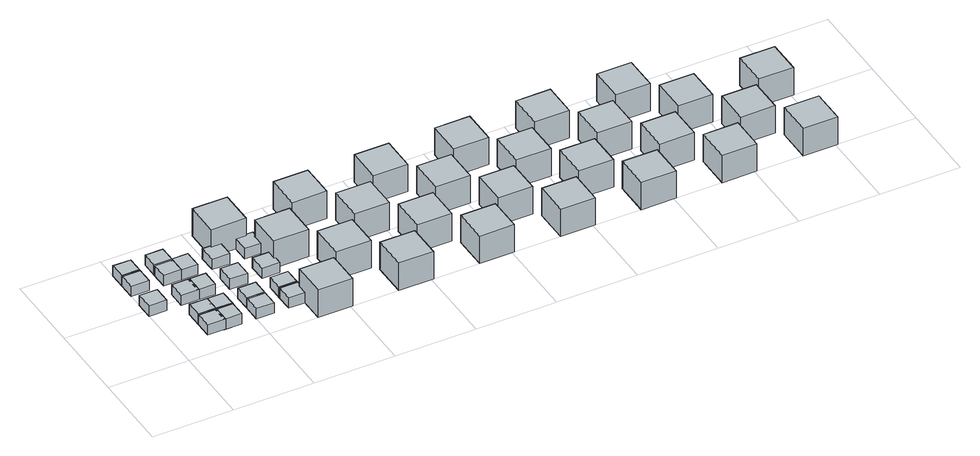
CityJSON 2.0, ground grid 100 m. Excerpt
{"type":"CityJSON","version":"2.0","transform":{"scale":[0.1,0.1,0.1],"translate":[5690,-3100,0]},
"CityObjects":{
"object1":{"type":"GenericCityObject","geometry":[{"type":"Solid","lod":"1","boundaries":[[[[0,1,2,3]],[[4,5,1,0]],[[5,6,2,1]],[[6,7,3,2]],[[7,4,0,3]],[[7,6,5,4]]]]}]},
"object2":{"type":"GenericCityObject","geometry":[{"type":"Solid","lod":"1","boundaries":[[[[8,9,10,11]],[[12,13,9,8]],[[13,14,10,9]],[[14,15,11,10]],[[15,12,8,11]],[[15,14,13,12]]]]}]},
"object3":{"type":"GenericCityObject","geometry":[{"type":"Solid","lod":"1","boundaries":[[[[16,17,18,19]],[[20,21,17,16]],[[21,22,18,17]],[[22,23,19,18]],[[23,20,16,19]],[[23,22,21,20]]]]}]},
"object4":{"type":"GenericCityObject","geometry":[{"type":"Solid","lod":"1","boundaries":[[[[24,25,26,27]],[[28,29,25,24]],[[29,30,26,25]],[[30,31,27,26]],[[31,28,24,27]],[[31,30,29,28]]]]}]},
"object5":{"type":"GenericCityObject","geometry":[{"type":"Solid","lod":"1","boundaries":[[[[32,33,34,35]],[[36,37,33,32]],[[37,38,34,33]],[[38,39,35,34]],[[39,36,32,35]],[[39,38,37,36]]]]}]},
"object6":{"type":"GenericCityObject","geometry":[{"type":"Solid","lod":"1","boundaries":[[[[40,41,42,43]],[[44,45,41,40]],[[45,46,42,41]],[[46,47,43,42]],[[47,44,40,43]],[[47,46,45,44]]]]}]},
"object7":{"type":"GenericCityObject","geometry":[{"type":"Solid","lod":"1","boundaries":[[[[48,49,50,51]],[[52,53,49,48]],[[53,54,50,49]],[[54,55,51,50]],[[55,52,48,51]],[[55,54,53,52]]]]}]},
"object8":{"type":"GenericCityObject","geometry":[{"type":"Solid","lod":"1","boundaries":[[[[56,57,58,59]],[[60,61,57,56]],[[61,62,58,57]],[[62,63,59,58]],[[63,60,56,59]],[[63,62,61,60]]]]}]},
"object9":{"type":"GenericCityObject","geometry":[{"type":"Solid","lod":"1","boundaries":[[[[64,65,66,67]],[[68,69,65,64]],[[69,70,66,65]],[[70,71,67,66]],[[71,68,64,67]],[[71,70,69,68]]]]}]},
"object10":{"type":"GenericCityObject","geometry":[{"type":"Solid","lod":"1","boundaries":[[[[72,73,74,75]],[[76,77,73,72]],[[77,78,74,73]],[[78,79,75,74]],[[79,76,72,75]],[[79,78,77,76]]]]}]},
"object11":{"type":"GenericCityObject","geometry":[{"type":"Solid","lod":"1","boundaries":[[[[80,81,82,83]],[[84,85,81,80]],[[85,86,82,81]],[[86,87,83,82]],[[87,84,80,83]],[[87,86,85,84]]]]}]},
"object12":{"type":"GenericCityObject","geometry":[{"type":"Solid","lod":"1","boundaries":[[[[88,89,90,91]],[[92,93,89,88]],[[93,94,90,89]],[[94,95,91,90]],[[95,92,88,91]],[[95,94,93,92]]]]}]},
"object13":{"type":"GenericCityObject","geometry":[{"type":"Solid","lod":"1","boundaries":[[[[96,97,98,99]],[[100,101,97,96]],[[101,102,98,97]],[[102,103,99,98]],[[103,100,96,99]],[[103,102,101,100]]]]}]},
"object14":{"type":"GenericCityObject","geometry":[{"type":"Solid","lod":"1","boundaries":[[[[104,105,106,107]],[[108,109,105,104]],[[109,110,106,105]],[[110,111,107,106]],[[111,108,104,107]],[[111,110,109,108]]]]}]},
"object15":{"type":"GenericCityObject","geometry":[{"type":"Solid","lod":"1","boundaries":[[[[112,113,114,115]],[[116,117,113,112]],[[117,118,114,113]],[[118,119,115,114]],[[119,116,112,115]],[[119,118,117,116]]]]}]},
"object16":{"type":"GenericCityObject","geometry":[{"type":"Solid","lod":"1","boundaries":[[[[120,121,122,123]],[[124,125,121,120]],[[125,126,122,121]],[[126,127,123,122]],[[127,124,120,123]],[[127,126,125,124]]]]}]},
"object17":{"type":"GenericCityObject","geometry":[{"type":"Solid","lod":"1","boundaries":[[[[128,129,130,131]],[[132,133,129,128]],[[133,134,130,129]],[[134,135,131,130]],[[135,132,128,131]],[[135,134,133,132]]]]}]},
"object18":{"type":"GenericCityObject","geometry":[{"type":"Solid","lod":"1","boundaries":[[[[136,137,138,139]],[[140,141,137,136]],[[141,142,138,137]],[[142,143,139,138]],[[143,140,136,139]],[[143,142,141,140]]]]}]},
"object19":{"type":"GenericCityObject","geometry":[{"type":"Solid","lod":"1","boundaries":[[[[144,145,146,147]],[[148,149,145,144]],[[149,150,146,145]],[[150,151,147,146]],[[151,148,144,147]],[[151,150,149,148]]]]}]},
"object20":{"type":"GenericCityObject","geometry":[{"type":"Solid","lod":"1","boundaries":[[[[152,153,154,155]],[[156,157,153,152]],[[157,158,154,153]],[[158,159,155,154]],[[159,156,152,155]],[[159,158,157,156]]]]}]},
"object21":{"type":"GenericCityObject","geometry":[{"type":"Solid","lod":"1","boundaries":[[[[160,161,162,163]],[[164,165,161,160]],[[165,166,162,161]],[[166,167,163,162]],[[167,164,160,163]],[[167,166,165,164]]]]}]},
"object22":{"type":"GenericCityObject","geometry":[{"type":"Solid","lod":"1","boundaries":[[[[168,169,170,171]],[[172,173,169,168]],[[173,174,170,169]],[[174,175,171,170]],[[175,172,168,171]],[[175,174,173,172]]]]}]},
"object23":{"type":"GenericCityObject","geometry":[{"type":"Solid","lod":"1","boundaries":[[[[176,177,178,179]],[[180,181,177,176]],[[181,182,178,177]],[[182,183,179,178]],[[183,180,176,179]],[[183,182,181,180]]]]}]},
"object24":{"type":"GenericCityObject","geometry":[{"type":"Solid","lod":"1","boundaries":[[[[184,185,186,187]],[[188,189,185,184]],[[189,190,186,185]],[[190,191,187,186]],[[191,188,184,187]],[[191,190,189,188]]]]}]},
"object25":{"type":"GenericCityObject","geometry":[{"type":"Solid","lod":"1","boundaries":[[[[192,193,194,195]],[[196,197,193,192]],[[197,198,194,193]],[[198,199,195,194]],[[199,196,192,195]],[[199,198,197,196]]]]}]},
"object26":{"type":"GenericCityObject","geometry":[{"type":"Solid","lod":"1","boundaries":[[[[200,201,202,203]],[[204,205,201,200]],[[205,206,202,201]],[[206,207,203,202]],[[207,204,200,203]],[[207,206,205,204]]]]}]},
"object27":{"type":"GenericCityObject","geometry":[{"type":"Solid","lod":"1","boundaries":[[[[208,209,210,211]],[[212,213,209,208]],[[213,214,210,209]],[[214,215,211,210]],[[215,212,208,211]],[[215,214,213,212]]]]}]},
"object28":{"type":"GenericCityObject","geometry":[{"type":"Solid","lod":"1","boundaries":[[[[216,217,218,219]],[[220,221,217,216]],[[221,222,218,217]],[[222,223,219,218]],[[223,220,216,219]],[[223,222,221,220]]]]}]},
"object29":{"type":"GenericCityObject","geometry":[{"type":"Solid","lod":"1","boundaries":[[[[224,225,226,227]],[[228,229,225,224]],[[229,230,226,225]],[[230,231,227,226]],[[231,228,224,227]],[[231,230,229,228]]]]}]},
"object30":{"type":"GenericCityObject","geometry":[{"type":"Solid","lod":"1","boundaries":[[[[232,233,234,235]],[[236,237,233,232]],[[237,238,234,233]],[[238,239,235,234]],[[239,236,232,235]],[[239,238,237,236]]]]}]},
"object31":{"type":"GenericCityObject","geometry":[{"type":"Solid","lod":"1","boundaries":[[[[240,241,242,243]],[[244,245,241,240]],[[245,246,242,241]],[[246,247,243,242]],[[247,244,240,243]],[[247,246,245,244]]]]}]},
"object32":{"type":"GenericCityObject","geometry":[{"type":"Solid","lod":"1","boundaries":[[[[248,249,250,251]],[[252,253,249,248]],[[253,254,250,249]],[[254,255,251,250]],[[255,252,248,251]],[[255,254,253,252]]]]}]},
"object33":{"type":"GenericCityObject","geometry":[{"type":"Solid","lod":"1","boundaries":[[[[256,257,258,259]],[[260,261,257,256]],[[261,262,258,257]],[[262,263,259,258]],[[263,260,256,259]],[[263,262,261,260]]]]}]},
"object34":{"type":"GenericCityObject","geometry":[{"type":"Solid","lod":"1","boundaries":[[[[264,265,266,267]],[[268,269,265,264]],[[269,270,266,265]],[[270,271,267,266]],[[271,268,264,267]],[[271,270,269,268]]]]}]},
"object35":{"type":"GenericCityObject","geometry":[{"type":"Solid","lod":"1","boundaries":[[[[272,273,274,275]],[[276,277,273,272]],[[277,278,274,273]],[[278,279,275,274]],[[279,276,272,275]],[[279,278,277,276]]]]}]},
"object36":{"type":"GenericCityObject","geometry":[{"type":"Solid","lod":"1","boundaries":[[[[280,281,282,283]],[[284,285,281,280]],[[285,286,282,281]],[[286,287,283,282]],[[287,284,280,283]],[[287,286,285,284]]]]}]},
"object37":{"type":"GenericCityObject","geometry":[{"type":"Solid","lod":"1","boundaries":[[[[288,289,290,291]],[[292,293,289,288]],[[293,294,290,289]],[[294,295,291,290]],[[295,292,288,291]],[[295,294,293,292]]]]}]},
"object38":{"type":"GenericCityObject","geometry":[{"type":"Solid","lod":"1","boundaries":[[[[296,297,298,299]],[[300,301,297,296]],[[301,302,298,297]],[[302,303,299,298]],[[303,300,296,299]],[[303,302,301,300]]]]}]},
"object39":{"type":"GenericCityObject","geometry":[{"type":"Solid","lod":"1","boundaries":[[[[304,305,306,307]],[[308,309,305,304]],[[309,310,306,305]],[[310,311,307,306]],[[311,308,304,307]],[[311,310,309,308]]]]}]},
"object40":{"type":"GenericCityObject","geometry":[{"type":"Solid","lod":"1","boundaries":[[[[312,313,314,315]],[[316,317,313,312]],[[317,318,314,313]],[[318,319,315,314]],[[319,316,312,315]],[[319,318,317,316]]]]}]},
"object41":{"type":"GenericCityObject","geometry":[{"type":"Solid","lod":"1","boundaries":[[[[320,321,322,323]],[[324,325,321,320]],[[325,326,322,321]],[[326,327,323,322]],[[327,324,320,323]],[[327,326,325,324]]]]}]},
"object42":{"type":"GenericCityObject","geometry":[{"type":"Solid","lod":"1","boundaries":[[[[328,329,330,331]],[[332,333,329,328]],[[333,334,330,329]],[[334,335,331,330]],[[335,332,328,331]],[[335,334,333,332]]]]}]},
"object43":{"type":"GenericCityObject","geometry":[{"type":"Solid","lod":"1","boundaries":[[[[336,337,338,339]],[[340,341,337,336]],[[341,342,338,337]],[[342,343,339,338]],[[343,340,336,339]],[[343,342,341,340]]]]}]},
"object44":{"type":"GenericCityObject","geometry":[{"type":"Solid","lod":"1","boundaries":[[[[344,345,346,347]],[[348,349,345,344]],[[349,350,346,345]],[[350,351,347,346]],[[351,348,344,347]],[[351,350,349,348]]]]}]},
"object45":{"type":"GenericCityObject","geometry":[{"type":"Solid","lod":"1","boundaries":[[[[352,353,354,355]],[[356,357,353,352]],[[357,358,354,353]],[[358,359,355,354]],[[359,356,352,355]],[[359,358,357,356]]]]}]},
"object46":{"type":"GenericCityObject","geometry":[{"type":"Solid","lod":"1","boundaries":[[[[360,361,362,363]],[[364,365,361,360]],[[365,366,362,361]],[[366,367,363,362]],[[367,364,360,363]],[[367,366,365,364]]]]}]}
},
"vertices":[
[0,900,0],[220,900,0],[220,1120,0],[0,1120,0],[0,900,140],[220,900,140],[220,1120,140],[0,1120,140],
[0,1300,0],[220,1300,0],[220,1520,0],[0,1520,0],[0,1300,140],[220,1300,140],[220,1520,140],[0,1520,140],
[0,1500,0],[220,1500,0],[220,1720,0],[0,1720,0],[0,1500,140],[220,1500,140],[220,1720,140],[0,1720,140],
[400,300,0],[620,300,0],[620,520,0],[400,520,0],[400,300,140],[620,300,140],[620,520,140],[400,520,140],
[400,500,0],[620,500,0],[620,720,0],[400,720,0],[400,500,140],[620,500,140],[620,720,140],[400,720,140],
[400,900,0],[620,900,0],[620,1120,0],[400,1120,0],[400,900,140],[620,900,140],[620,1120,140],[400,1120,140],
[600,300,0],[820,300,0],[820,520,0],[600,520,0],[600,300,140],[820,300,140],[820,520,140],[600,520,140],
[600,500,0],[820,500,0],[820,720,0],[600,720,0],[600,500,140],[820,500,140],[820,720,140],[600,720,140],
[400,1300,0],[620,1300,0],[620,1520,0],[400,1520,0],[400,1300,140],[620,1300,140],[620,1520,140],[400,1520,140],
[400,1500,0],[620,1500,0],[620,1720,0],[400,1720,0],[400,1500,140],[620,1500,140],[620,1720,140],[400,1720,140],
[600,900,0],[820,900,0],[820,1120,0],[600,1120,0],[600,900,140],[820,900,140],[820,1120,140],[600,1120,140],
[600,1300,0],[820,1300,0],[820,1520,0],[600,1520,0],[600,1300,140],[820,1300,140],[820,1520,140],[600,1520,140],
[1000,300,0],[1220,300,0],[1220,520,0],[1000,520,0],[1000,300,140],[1220,300,140],[1220,520,140],[1000,520,140],
[1000,500,0],[1220,500,0],[1220,720,0],[1000,720,0],[1000,500,140],[1220,500,140],[1220,720,140],[1000,720,140],
[1000,900,0],[1220,900,0],[1220,1120,0],[1000,1120,0],[1000,900,140],[1220,900,140],[1220,1120,140],[1000,1120,140],
[1000,1300,0],[1220,1300,0],[1220,1520,0],[1000,1520,0],[1000,1300,140],[1220,1300,140],[1220,1520,140],[1000,1520,140],
[1400,300,0],[1620,300,0],[1620,520,0],[1400,520,0],[1400,300,140],[1620,300,140],[1620,520,140],[1400,520,140],
[1400,500,0],[1620,500,0],[1620,720,0],[1400,720,0],[1400,500,140],[1620,500,140],[1620,720,140],[1400,720,140],
[1400,900,0],[1620,900,0],[1620,1120,0],[1400,1120,0],[1400,900,140],[1620,900,140],[1620,1120,140],[1400,1120,140],
[1100,1500,0],[1529,1500,0],[1529,1929,0],[1100,1929,0],[1100,1500,375],[1529,1500,375],[1529,1929,375],[1100,1929,375],
[1600,0,0],[2029,0,0],[2029,429,0],[1600,429,0],[1600,0,375],[2029,0,375],[2029,429,375],[1600,429,375],
[1400,1300,0],[1620,1300,0],[1620,1520,0],[1400,1520,0],[1400,1300,140],[1620,1300,140],[1620,1520,140],[1400,1520,140],
[1600,1000,0],[2029,1000,0],[2029,1429,0],[1600,1429,0],[1600,1000,375],[2029,1000,375],[2029,1429,375],[1600,1429,375],
[2100,500,0],[2529,500,0],[2529,929,0],[2100,929,0],[2100,500,375],[2529,500,375],[2529,929,375],[2100,929,375],
[2100,1500,0],[2529,1500,0],[2529,1929,0],[2100,1929,0],[2100,1500,375],[2529,1500,375],[2529,1929,375],[2100,1929,375],
[2600,0,0],[3029,0,0],[3029,429,0],[2600,429,0],[2600,0,375],[3029,0,375],[3029,429,375],[2600,429,375],
[2600,1000,0],[3029,1000,0],[3029,1429,0],[2600,1429,0],[2600,1000,375],[3029,1000,375],[3029,1429,375],[2600,1429,375],
[3100,500,0],[3529,500,0],[3529,929,0],[3100,929,0],[3100,500,375],[3529,500,375],[3529,929,375],[3100,929,375],
[3100,1500,0],[3529,1500,0],[3529,1929,0],[3100,1929,0],[3100,1500,375],[3529,1500,375],[3529,1929,375],[3100,1929,375],
[3600,0,0],[4029,0,0],[4029,429,0],[3600,429,0],[3600,0,375],[4029,0,375],[4029,429,375],[3600,429,375],
[3600,1000,0],[4029,1000,0],[4029,1429,0],[3600,1429,0],[3600,1000,375],[4029,1000,375],[4029,1429,375],[3600,1429,375],
[4100,500,0],[4529,500,0],[4529,929,0],[4100,929,0],[4100,500,375],[4529,500,375],[4529,929,375],[4100,929,375],
[4100,1500,0],[4529,1500,0],[4529,1929,0],[4100,1929,0],[4100,1500,375],[4529,1500,375],[4529,1929,375],[4100,1929,375],
[4600,0,0],[5029,0,0],[5029,429,0],[4600,429,0],[4600,0,375],[5029,0,375],[5029,429,375],[4600,429,375],
[4600,1000,0],[5029,1000,0],[5029,1429,0],[4600,1429,0],[4600,1000,375],[5029,1000,375],[5029,1429,375],[4600,1429,375],
[5100,500,0],[5529,500,0],[5529,929,0],[5100,929,0],[5100,500,375],[5529,500,375],[5529,929,375],[5100,929,375],
[5100,1500,0],[5529,1500,0],[5529,1929,0],[5100,1929,0],[5100,1500,375],[5529,1500,375],[5529,1929,375],[5100,1929,375],
[5600,0,0],[6029,0,0],[6029,429,0],[5600,429,0],[5600,0,375],[6029,0,375],[6029,429,375],[5600,429,375],
[5600,1000,0],[6029,1000,0],[6029,1429,0],[5600,1429,0],[5600,1000,375],[6029,1000,375],[6029,1429,375],[5600,1429,375],
[6100,500,0],[6529,500,0],[6529,929,0],[6100,929,0],[6100,500,375],[6529,500,375],[6529,929,375],[6100,929,375],
[6100,1500,0],[6529,1500,0],[6529,1929,0],[6100,1929,0],[6100,1500,375],[6529,1500,375],[6529,1929,375],[6100,1929,375],
[6600,0,0],[7029,0,0],[7029,429,0],[6600,429,0],[6600,0,375],[7029,0,375],[7029,429,375],[6600,429,375],
[6600,1000,0],[7029,1000,0],[7029,1429,0],[6600,1429,0],[6600,1000,375],[7029,1000,375],[7029,1429,375],[6600,1429,375],
[7100,500,0],[7529,500,0],[7529,929,0],[7100,929,0],[7100,500,375],[7529,500,375],[7529,929,375],[7100,929,375],
[7600,0,0],[8029,0,0],[8029,429,0],[7600,429,0],[7600,0,375],[8029,0,375],[8029,429,375],[7600,429,375],
[7600,1000,0],[8029,1000,0],[8029,1429,0],[7600,1429,0],[7600,1000,375],[8029,1000,375],[8029,1429,375],[7600,1429,375]
]}
